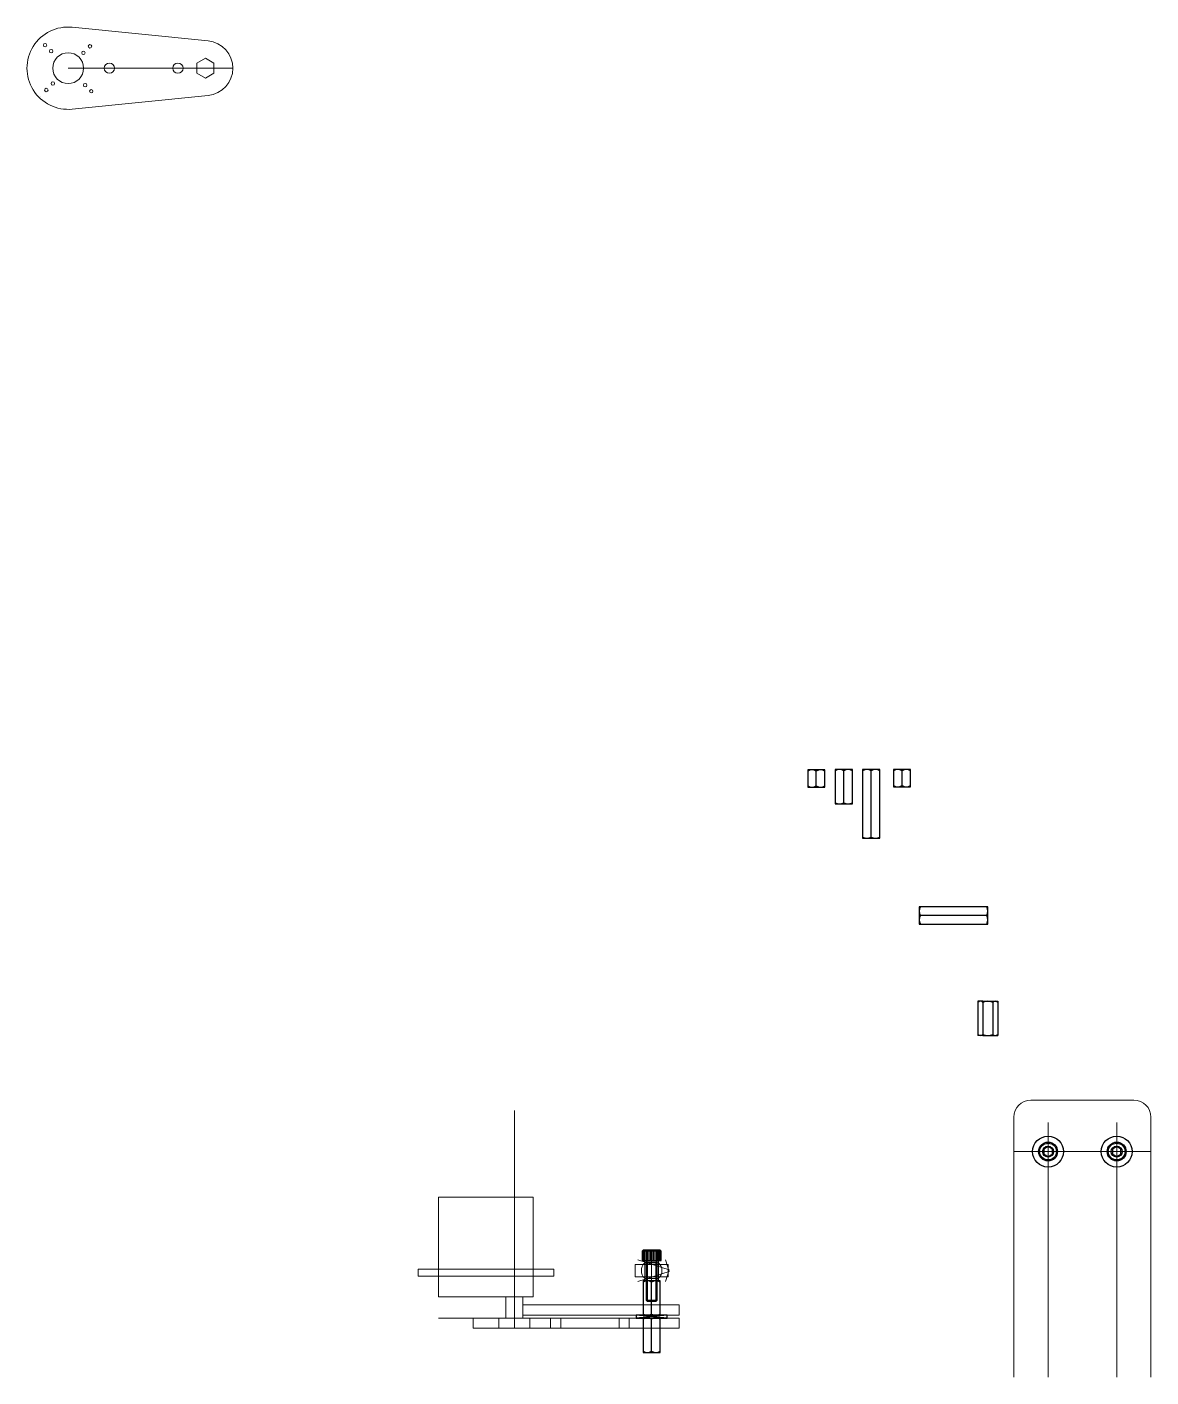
# Model space of a CAD drawing. Header units: millimetres. Extents: x 100 to 1121, y -1462 to 520.
# Drawn here: x 209.9 to 537.6, y -1364.5 to -971.1 of the extents above; entities that cross this region are included whole.
import ezdxf

# ---------------------------------------------------------------- set-up
doc = ezdxf.new("R2010")
doc.units = ezdxf.units.MM
doc.linetypes.add('CENTERX2', pattern=[101.6, 63.5, -12.7, 12.7, -12.7])
doc.layers.get('0').update_dxf_attribs({"lineweight": 13, "true_color": 0xffffff})
doc.layers.add('guidelines', color=2, linetype='CENTERX2', lineweight=13, true_color=0xffff00)
doc.layers.add('NULL', color=4, linetype='Continuous', true_color=0x00ffff)

# ---------------------------------------------------------------- blocks, each defined once
blk = doc.blocks.new('m3 spacer 20mm')
at = {"layer": 'NULL', "color": 4, "linetype": 'Continuous', "true_color": 0x00ffff}
for p, q in [((-2.5, 10), (-2.5, -10)), ((2.5, 10), (-2.5, 10)), ((0, -9.67), (0, 9.67)), ((2.5, -10), (2.5, 10)), ((-2.5, -10), (2.5, -10))]:
    blk.add_line(p, q, dxfattribs=at)
at = {"layer": 'NULL'}
for centre, start, end in [((-1.25, 7.49), 60.1093, 119.8907), ((1.25, 7.49), 60.1093, 119.8907), ((-1.25, -7.49), 240.1093, 299.8907), ((1.25, -7.49), 240.1093, 299.8907)]:
    blk.add_arc(centre, 2.51, start, end, dxfattribs=at)
blk = doc.blocks.new('m3 spacer DIN9021')
at = {"layer": 'NULL'}
for p, q in [((0.4, 4.5), (-0.4, 4.5)), ((-0.4, 4.5), (-0.4, -4.5)), ((0.4, 4.5), (-0.4, -4.5)), ((-0.4, 4.5), (0.4, -4.5)), ((0.4, -4.5), (0.4, 4.5)), ((-0.4, -4.5), (0.4, -4.5))]:
    blk.add_line(p, q, dxfattribs=at)
blk = doc.blocks.new('m3 spacer DIN9021 fromt')
at = {"layer": 'NULL'}
for radius in [4.5, 1.6]:
    blk.add_circle((0, 0), radius, dxfattribs=at)
blk = doc.blocks.new('M3_DIN912_t')
at = {"layer": 'NULL', "color": 4, "linetype": 'Continuous', "true_color": 0x00ffff}
for p, q in [((0, 1.443376), (-1.25, 0.721688)), ((-1.25, 0.721688), (-1.25, -0.721688)), ((1.25, 0.721688), (0, 1.443376)), ((1.25, -0.721688), (1.25, 0.721688)), ((-1.25, -0.721688), (0, -1.443376)), ((0, -1.443376), (1.25, -0.721688))]:
    blk.add_line(p, q, dxfattribs=at)
blk.add_circle((0, 0), 2.75, dxfattribs=at)
at = {"layer": 'NULL', "color": 2, "linetype": 'Continuous', "true_color": 0xffff00}
blk.add_circle((0, 0), 2.45, dxfattribs=at)
blk = doc.blocks.new('spacer m3 10mm flat side')
at = {"layer": 'NULL'}
for p, q in [((-2.89, 5), (-2.89, -5)), ((-1.44, 5), (-2.89, 5)), ((-1.44, 5), (1.44, 5)), ((-1.44, 4.67), (-1.44, -4.67)), ((1.44, 5), (2.89, 5)), ((1.44, 4.67), (1.44, -4.67)), ((2.89, 5), (2.89, -5)), ((-1.44, -5), (-2.89, -5)), ((-1.44, -5), (1.44, -5)), ((1.44, -5), (2.89, -5))]:
    blk.add_line(p, q, dxfattribs=at)
for centre, radius, start, end in [((-2.17, 4.05), 0.947, 40.3748, 139.6252), ((0, 1.71), 3.29, 63.9676, 116.0324), ((2.17, 4.05), 0.947, 40.3748, 139.6252), ((-2.17, -4.05), 0.947, 220.3748, 319.6252), ((0, -1.71), 3.29, 243.9676, 296.0324), ((2.17, -4.05), 0.947, 220.3748, 319.6252)]:
    blk.add_arc(centre, radius, start, end, dxfattribs=at)
blk = doc.blocks.new('M3x12_DIN912_f')
at = {"layer": 'NULL', "color": 4, "linetype": 'Continuous', "true_color": 0x00ffff}
for p, q in [((-2.45, 3), (-2.75, 2.7)), ((-2.75, 2.7), (-2.75, 0)), ((-2.75, 0), (2.75, 0)), ((2.45, 3), (-2.45, 3)), ((-1.5, -11.6935), (-1.5, 0)), ((1.5, 0), (1.5, -11.6935)), ((2.75, 2.7), (2.45, 3)), ((2.75, 0), (2.75, 2.7)), ((-1.5, -0.530874), (1.5, -0.530874)), ((-1.1935, -12), (-1.5, -11.6935)), ((1.5, -11.6935), (-1.5, -11.6935)), ((1.5, -11.6935), (1.1935, -12)), ((1.1935, -12), (-1.1935, -12))]:
    blk.add_line(p, q, dxfattribs=at)
at = {"layer": 'NULL', "color": 2, "linetype": 'Continuous', "true_color": 0xffff00}
for p, q in [((2.75, 2.7), (-2.75, 2.7)), ((-2.701015, 2.7), (-2.701015, 0)), ((-2.547223, 2.7), (-2.547223, 0)), ((-2.294501, 2.7), (-2.294501, 0)), ((-1.952663, 2.7), (-1.952663, 0)), ((-1.534986, 2.7), (-1.534986, 0)), ((-1.1935, -0.530874), (-1.5, 0)), ((-1.057692, 2.7), (-1.057692, 0)), ((-0.539319, 2.7), (-0.539319, 0)), ((0, 0), (0, 2.7)), ((0, 2.7), (0, 0)), ((0.539319, 0), (0.539319, 2.7)), ((1.057692, 0), (1.057692, 2.7)), ((1.5, 0), (1.1935, -0.530874)), ((1.534986, 0), (1.534986, 2.7)), ((1.952663, 0), (1.952663, 2.7)), ((2.294501, 0), (2.294501, 2.7)), ((2.547223, 0), (2.547223, 2.7)), ((2.701015, 0), (2.701015, 2.7)), ((-1.1935, -12), (-1.1935, -0.530874)), ((1.1935, -0.530874), (1.1935, -12))]:
    blk.add_line(p, q, dxfattribs=at)
blk = doc.blocks.new('spacer m3 10mm')
at = {"layer": 'NULL', "color": 4, "linetype": 'Continuous', "true_color": 0x00ffff}
for p, q in [((-2.5, 5), (-2.5, -5)), ((2.5, 5), (-2.5, 5)), ((0, -4.67), (0, 4.67)), ((2.5, -5), (2.5, 5)), ((-2.5, -5), (2.5, -5))]:
    blk.add_line(p, q, dxfattribs=at)
at = {"layer": 'NULL'}
for centre, start, end in [((-1.25, 2.49), 60.1093, 119.8907), ((1.25, 2.49), 60.1093, 119.8907), ((-1.25, -2.49), 240.1093, 299.8907), ((1.25, -2.49), 240.1093, 299.8907)]:
    blk.add_arc(centre, 2.51, start, end, dxfattribs=at)

msp = doc.modelspace()

# ---------------------------------------------------------------- linework, layer by layer
for p, q in [((223.14, -971.17), (262.74, -975.15)), ((261.94, -980.22), (259.44, -981.67)), ((259.44, -981.67), (259.44, -984.55)), ((264.44, -981.67), (261.94, -980.22)), ((264.44, -984.55), (264.44, -981.67)), ((259.44, -984.55), (261.94, -986)), ((261.94, -986), (264.44, -984.55)), ((262.74, -991.07), (223.14, -995.05)), ((502.55, -1283.8), (532.55, -1283.8)), ((497.55, -1288.8), (497.55, -1364.49)), ((537.55, -1288.8), (537.55, -1364.49)), ((507.55, -1290.3), (507.55, -1364.49)), ((527.55, -1290.3), (527.55, -1364.49)), ((537.55, -1298.8), (497.55, -1298.8)), ((329.9, -1312.1), (357.5, -1312.1)), ((329.9, -1341.1), (329.9, -1312.1)), ((357.5, -1312.1), (357.5, -1341.1)), ((323.95, -1333.1), (363.45, -1333.1)), ((323.95, -1333.1), (323.95, -1335.1)), ((363.45, -1333.1), (363.45, -1335.1)), ((387.2, -1331.7), (396.8, -1331.7)), ((387.2, -1331.7), (387.2, -1335.3)), ((390, -1330.5), (390, -1336.5)), ((390.5, -1330.5), (390, -1330.5)), ((390, -1331.26), (394, -1331.26)), ((390.5, -1330.5), (390.5, -1336.5)), ((390.5, -1330.5), (393.5, -1330.5)), ((393.5, -1330.5), (393.5, -1336.5)), ((393.5, -1330.5), (394, -1330.5)), ((394, -1330.5), (394, -1336.5)), ((396.8, -1331.7), (396.8, -1335.3)), ((323.95, -1335.1), (363.45, -1335.1)), ((387.2, -1335.3), (396.8, -1335.3)), ((394, -1335.74), (390, -1335.74)), ((390.5, -1336.5), (390, -1336.5)), ((390.5, -1336.5), (393.5, -1336.5)), ((393.5, -1336.5), (394, -1336.5)), ((357.5, -1341.1), (329.9, -1341.1)), ((354.43, -1343.5), (400, -1343.5)), ((354.43, -1343.5), (354.43, -1346.5)), ((389.5, -1343.5), (389.5, -1346.5)), ((394.5, -1343.5), (394.5, -1346.5)), ((400, -1343.5), (400, -1346.5)), ((340, -1347.3), (400, -1347.3)), ((340, -1347.3), (340, -1350.3)), ((347.5, -1347.3), (347.5, -1350.3)), ((354.43, -1346.5), (400, -1346.5)), ((356.5, -1347.3), (356.5, -1350.3)), ((362.5, -1347.3), (362.5, -1350.3)), ((365.5, -1347.3), (365.5, -1350.3)), ((382.5, -1347.3), (382.5, -1350.3)), ((385.5, -1347.3), (385.5, -1350.3)), ((389.5, -1347.3), (389.5, -1350.3)), ((394.5, -1347.3), (394.5, -1350.3)), ((400, -1347.3), (400, -1350.3)), ((340, -1350.3), (400, -1350.3))]:
    msp.add_line(p, q)
at = {"color": 160, "true_color": 0x0055ff}
for p, q in [((213.45, -974.62), (213.45, -974.62)), ((213.45, -974.62), (213.45, -974.62)), ((213.81, -991.24), (213.81, -991.24))]:
    msp.add_line(p, q, dxfattribs=at)
for centre in [(215.22, -976.39), (216.99, -978.16), (226.39, -978.65), (228.3, -976.74), (217.48, -987.56), (215.57, -989.47), (226.89, -988.06), (228.66, -989.83)]:
    msp.add_circle(centre, 0.5, dxfattribs=at)
for centre, radius in [((221.94, -983.11), 4.5), ((233.94, -983.11), 1.5), ((253.94, -983.11), 1.5)]:
    msp.add_circle(centre, radius)
for centre, radius, start, end in [((221.94, -983.11), 12, 84.2608, 275.7392), ((261.94, -983.11), 8, 275.7392, 84.2608), ((502.55, -1288.8), 5, 90, 180), ((532.55, -1288.8), 5, 0, 90), ((392, -1333.5), 3, 131.8103, 228.1897), ((392, -1333.5), 3, 311.8103, 48.1897)]:
    msp.add_arc(centre, radius, start, end)
at = {"layer": 'guidelines'}
for p, q in [((269.94, -983.11), (221.94, -983.11)), ((352, -1350.3), (352, -1276.88)), ((392, -1330.5), (392, -1336.5)), ((349.5, -1341.1), (349.5, -1347.3)), ((352, -1347.3), (352, -1341.1)), ((354.5, -1341.1), (354.5, -1347.3)), ((329.9, -1347.3), (357.5, -1347.3))]:
    msp.add_line(p, q, dxfattribs=at)
at = {"layer": 'guidelines', "lineweight": 5}
for p, q in [((387.99, -1330.31), (397.12, -1333.27)), ((396.01, -1330.31), (397.12, -1333.73)), ((397.12, -1333.27), (396.01, -1336.7)), ((387.99, -1336.7), (397.12, -1333.73))]:
    msp.add_line(p, q, dxfattribs=at)
at = {"layer": 'NULL', "color": 4, "linetype": 'Continuous', "true_color": 0x00ffff}
for p, q in [((437.5, -1187.6), (437.5, -1192.6)), ((442.5, -1187.6), (437.5, -1187.6)), ((440, -1192.27), (440, -1187.93)), ((442.5, -1192.6), (442.5, -1187.6)), ((462.5, -1187.5), (462.5, -1192.5)), ((467.5, -1187.5), (462.5, -1187.5)), ((465, -1192.17), (465, -1187.83)), ((467.5, -1192.5), (467.5, -1187.5)), ((437.5, -1192.6), (442.5, -1192.6)), ((462.5, -1192.5), (467.5, -1192.5))]:
    msp.add_line(p, q, dxfattribs=at)
at = {"layer": 'NULL'}
for centre, start, end in [((438.75, -1190.11), 60.1093, 119.8907), ((441.25, -1190.11), 60.1093, 119.8907), ((463.75, -1190.01), 60.1093, 119.8907), ((466.25, -1190.01), 60.1093, 119.8907), ((438.75, -1190.09), 240.1093, 299.8907), ((441.25, -1190.09), 240.1093, 299.8907), ((463.75, -1189.99), 240.1093, 299.8907), ((466.25, -1189.99), 240.1093, 299.8907)]:
    msp.add_arc(centre, 2.51, start, end, dxfattribs=at)

# ---------------------------------------------------------------- block references
for name, p in [('spacer m3 10mm', (448, -1192.5)), ('spacer m3 10mm flat side', (490, -1260)), ('m3 spacer DIN9021 fromt', (507.55, -1298.8)), ('M3_DIN912_t', (507.55, -1298.8)), ('m3 spacer DIN9021 fromt', (527.55, -1298.8)), ('M3_DIN912_t', (527.55, -1298.8)), ('M3x12_DIN912_f', (392, -1330.5)), ('spacer m3 10mm', (392, -1341.5)), ('spacer m3 10mm', (392, -1352.3))]:
    msp.add_blockref(name, p)
msp.add_blockref('m3 spacer 20mm', (456, -1197.5), dxfattribs=at)
for name, p, rotation in [('m3 spacer 20mm', (480, -1230), 90), ('m3 spacer DIN9021', (392, -1346.9), 270)]:
    msp.add_blockref(name, p, dxfattribs=dict(at, rotation=rotation))

doc.saveas('drawing.dxf')
